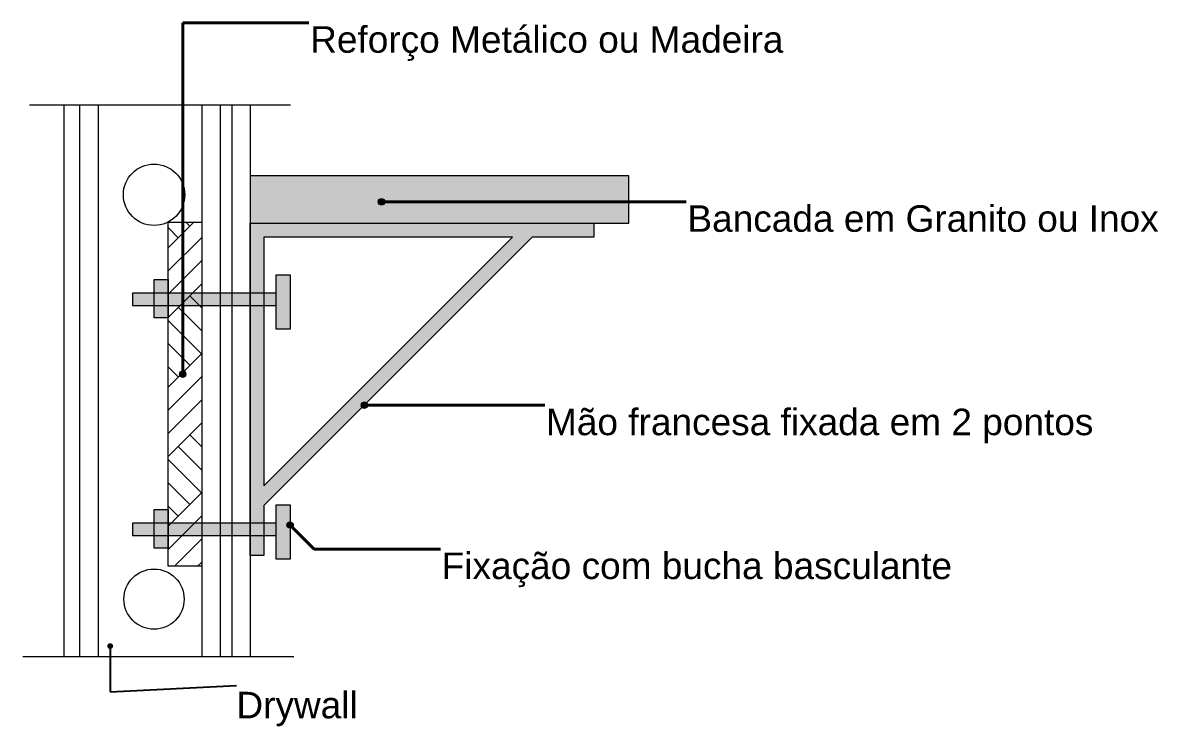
# Model space of a CAD drawing. Header units: metres. Extents: x -77 to 21.6, y -70.6 to -27.7.
# Drawn here: x -29.204 to -27.404, y -70.595 to -69.48 of the extents above; entities that cross this region are included whole.
import ezdxf

# ---------------------------------------------------------------- set-up
doc = ezdxf.new("R2010")
doc.units = ezdxf.units.M
doc.header["$MEASUREMENT"] = 0
doc.linetypes.add('broken', pattern=[2.46944, 1.41111, -1.05833])
for name, color, linetype, lineweight in [('0_Caneta_No__1', 7, 'Continuous', 35), ('0_Caneta_No__241', 7, 'Continuous', 13), ('0_Caneta_No__5', 7, 'Continuous', 20)]:
    doc.layers.add(name, color=color, linetype=linetype, lineweight=lineweight)
for name, color, linetype, lineweight, true_color in [('0_Caneta_No__32', 7, 'Continuous', 0, 0xea6855), ('0_Caneta_No__95', 7, 'Continuous', 0, 0xaeaeae), ('0_Caneta_No__96', 7, 'Continuous', 0, 0xb6b6b6), ('0_Caneta_No__97', 7, 'Continuous', 5, 0x6b6b6b)]:
    doc.layers.add(name, color=color, linetype=linetype, lineweight=lineweight, true_color=true_color)
doc.styles.add('GENERATED_STYLE_1', font='arial.ttf')
doc.dimstyles.new('GENERATED_STYLE__2', dxfattribs={"dimtxt": 0.18, "dimasz": 0.01824, "dimexe": 0.18, "dimexo": 0.0625, "dimgap": 0, "dimtad": 0, "dimtih": 1, "dimtoh": 1, "dimdec": 4, "dimzin": 0, "dimdsep": 46, "dimcen": 0.09, "dimadec": 0, "dimazin": 0, "dimtfac": 1, "dimtdec": 4, "dimtmove": 0, "dimatfit": 3, "dimldrblk": 'ARROWHEAD_11', "dimfxl": 0, "dimtolj": 1, "dimtzin": 0, "dimarcsym": 0})

# ---------------------------------------------------------------- blocks, each defined once
blk = doc.blocks.new('Label_177_4', base_point=(-28.7802, -70.2757))
at = {"linetype": 'Continuous', "lineweight": 0, "true_color": 0x000000}
blk.add_hatch(color=18, dxfattribs=at).paths.add_polyline_path([(-28.7852, -70.2757), (-28.7849, -70.2777), (-28.7838, -70.2793), (-28.7822, -70.2804), (-28.7802, -70.2807), (-28.7783, -70.2804), (-28.7767, -70.2793), (-28.7756, -70.2777), (-28.7752, -70.2757), (-28.7756, -70.2738), (-28.7767, -70.2722), (-28.7783, -70.2711), (-28.7802, -70.2707), (-28.7822, -70.2711), (-28.7838, -70.2722), (-28.7849, -70.2738)])
at = {"layer": '0_Caneta_No__1', "color": 7, "linetype": 'broken', "lineweight": 40}
for p, q in [((-28.7767, -70.2793), (-28.742, -70.314)), ((-28.742, -70.314), (-28.542, -70.314))]:
    blk.add_line(p, q, dxfattribs=at)
at = {"layer": '0_Caneta_No__5', "color": 7, "linetype": 'Continuous', "lineweight": 20}
blk.add_circle((-28.7802, -70.2757), 0.005, dxfattribs=at)
at = {"layer": '0_Caneta_No__241', "color": 7, "lineweight": 13, "insert": (-28.54, -70.3195), "char_height": 0.042, "attachment_point": 1, "style": 'GENERATED_STYLE_1'}
blk.add_mtext('\\A1;{\\pql;\\pt0,241;\\fArial|b0|i0|c0|p0;\\W1.000000;Fixação com bucha basculante\\fArial|b0|i0|c0|p0;\\W1.000000;\\A1{\\H.66x;\\S^  ;}\\fArial|b0|i0|c0|p0;\\W1.000000;\\fArial|b0|i0|c0|p0;\\W1.000000;\\A1{\\H.66x;\\S^  ;}\\fArial|b0|i0|c0|p0;\\W1.000000;\\fArial|b0|i0|c0|p0;\\W1.000000;\\fArial|b0|i0|c0|p0;\\W1.000000;\\fArial|b0|i0|c0|p0;\\W1.000000;\\fArial|b0|i0|c0|p0;\\W1.000000;\\fArial|b0|i0|c0|p0;\\W1.000000;\\fArial|b0|i0|c0|p0;\\W1.000000;\\A1{\\H.66x;\\S^  ;}\\fArial|b0|i0|c0|p0;\\W1.000000;\\fArial|b0|i0|c0|p0;\\W1.000000;\\A1{\\H.66x;\\S^  ;}\\fArial|b0|i0|c0|p0;\\W1.000000;\\fArial|b0|i0|c0|p0;\\W1.000000;\\fArial|b0|i0|c0|p0;\\W1.000000;\\fArial|b0|i0|c0|p0;\\W1.000000;\\fArial|b0|i0|c0|p0;\\W1.000000;\\fArial|b0|i0|c0|p0;\\W1.000000;\\fArial|b0|i0|c0|p0;\\W1.000000;\\A1{\\H.66x;\\S^  ;}\\fArial|b0|i0|c0|p0;\\W1.000000;\\fArial|b0|i0|c0|p0;\\W1.000000;\\A1{\\H.66x;\\S^  ;}\\fArial|b0|i0|c0|p0;\\W1.000000;\\fArial|b0|i0|c0|p0;\\W1.000000;\\fArial|b0|i0|c0|p0;\\W1.000000;\\fArial|b0|i0|c0|p0;\\W1.000000;\\fArial|b0|i0|c0|p0;\\W1.000000;\\fArial|b0|i0|c0|p0;\\W1.000000;\\fArial|b0|i0|c0|p0;\\W1.000000;\\A1{\\H.66x;\\S^  ;}\\fArial|b0|i0|c0|p0;\\W1.000000;\\fArial|b0|i0|c0|p0;\\W1.000000;\\A1{\\H.66x;\\S^  ;}\\fArial|b0|i0|c0|p0;\\W1.000000;\\fArial|b0|i0|c0|p0;\\W1.000000;\\fArial|b0|i0|c0|p0;\\W1.000000;\\fArial|b0|i0|c0|p0;\\W1.000000;\\fArial|b0|i0|c0|p0;\\W1.000000;\\fArial|b0|i0|c0|p0;\\W1.000000;\\fArial|b0|i0|c0|p0;\\W1.000000;\\A1{\\H.66x;\\S^  ;}\\fArial|b0|i0|c0|p0;\\W1.000000;\\fArial|b0|i0|c0|p0;\\W1.000000;\\A1{\\H.66x;\\S^  ;}\\fArial|b0|i0|c0|p0;\\W1.000000;\\fArial|b0|i0|c0|p0;\\W1.000000;\\fArial|b0|i0|c0|p0;\\W1.000000;\\fArial|b0|i0|c0|p0;\\W1.000000;\\fArial|b0|i0|c0|p0;\\W1.000000;\\fArial|b0|i0|c0|p0;\\W1.000000;\\fArial|b0|i0|c0|p0;\\W1.000000;\\A1{\\H.66x;\\S^  ;}\\fArial|b0|i0|c0|p0;\\W1.000000;}', dxfattribs=at)
blk = doc.blocks.new('Label_178_4', base_point=(-28.6627, -70.086))
at = {"linetype": 'Continuous', "lineweight": 0, "true_color": 0x000000}
blk.add_hatch(color=18, dxfattribs=at).paths.add_polyline_path([(-28.6677, -70.086), (-28.6673, -70.0879), (-28.6662, -70.0895), (-28.6646, -70.0906), (-28.6627, -70.091), (-28.6608, -70.0906), (-28.6591, -70.0895), (-28.6581, -70.0879), (-28.6577, -70.086), (-28.6581, -70.0841), (-28.6591, -70.0824), (-28.6608, -70.0814), (-28.6627, -70.081), (-28.6646, -70.0814), (-28.6662, -70.0824), (-28.6673, -70.0841)])
at = {"layer": '0_Caneta_No__1', "color": 7, "linetype": 'broken', "lineweight": 40}
for p, q in [((-28.6577, -70.086), (-28.5767, -70.086)), ((-28.5767, -70.086), (-28.3767, -70.086))]:
    blk.add_line(p, q, dxfattribs=at)
at = {"layer": '0_Caneta_No__5', "color": 7, "linetype": 'Continuous', "lineweight": 20}
blk.add_circle((-28.6627, -70.086), 0.005, dxfattribs=at)
at = {"layer": '0_Caneta_No__241', "color": 7, "lineweight": 13, "insert": (-28.3747, -70.0915), "char_height": 0.042, "attachment_point": 1, "style": 'GENERATED_STYLE_1'}
blk.add_mtext('\\A1;{\\pql;\\pt0,241;\\fArial|b0|i0|c0|p0;\\W1.000000;Mão francesa fixada em 2 pontos\\fArial|b0|i0|c0|p0;\\W1.000000;\\A1{\\H.66x;\\S^  ;}\\fArial|b0|i0|c0|p0;\\W1.000000;\\fArial|b0|i0|c0|p0;\\W1.000000;\\A1{\\H.66x;\\S^  ;}\\fArial|b0|i0|c0|p0;\\W1.000000;\\fArial|b0|i0|c0|p0;\\W1.000000;\\fArial|b0|i0|c0|p0;\\W1.000000;\\fArial|b0|i0|c0|p0;\\W1.000000;\\fArial|b0|i0|c0|p0;\\W1.000000;\\fArial|b0|i0|c0|p0;\\W1.000000;\\fArial|b0|i0|c0|p0;\\W1.000000;\\A1{\\H.66x;\\S^  ;}\\fArial|b0|i0|c0|p0;\\W1.000000;\\fArial|b0|i0|c0|p0;\\W1.000000;\\A1{\\H.66x;\\S^  ;}\\fArial|b0|i0|c0|p0;\\W1.000000;\\fArial|b0|i0|c0|p0;\\W1.000000;\\fArial|b0|i0|c0|p0;\\W1.000000;\\fArial|b0|i0|c0|p0;\\W1.000000;\\fArial|b0|i0|c0|p0;\\W1.000000;\\fArial|b0|i0|c0|p0;\\W1.000000;\\fArial|b0|i0|c0|p0;\\W1.000000;\\A1{\\H.66x;\\S^  ;}\\fArial|b0|i0|c0|p0;\\W1.000000;\\fArial|b0|i0|c0|p0;\\W1.000000;\\A1{\\H.66x;\\S^  ;}\\fArial|b0|i0|c0|p0;\\W1.000000;\\fArial|b0|i0|c0|p0;\\W1.000000;\\fArial|b0|i0|c0|p0;\\W1.000000;\\fArial|b0|i0|c0|p0;\\W1.000000;\\fArial|b0|i0|c0|p0;\\W1.000000;\\fArial|b0|i0|c0|p0;\\W1.000000;\\fArial|b0|i0|c0|p0;\\W1.000000;\\A1{\\H.66x;\\S^  ;}\\fArial|b0|i0|c0|p0;\\W1.000000;\\fArial|b0|i0|c0|p0;\\W1.000000;\\A1{\\H.66x;\\S^  ;}\\fArial|b0|i0|c0|p0;\\W1.000000;\\fArial|b0|i0|c0|p0;\\W1.000000;\\fArial|b0|i0|c0|p0;\\W1.000000;\\fArial|b0|i0|c0|p0;\\W1.000000;\\fArial|b0|i0|c0|p0;\\W1.000000;\\fArial|b0|i0|c0|p0;\\W1.000000;\\fArial|b0|i0|c0|p0;\\W1.000000;\\A1{\\H.66x;\\S^  ;}\\fArial|b0|i0|c0|p0;\\W1.000000;\\fArial|b0|i0|c0|p0;\\W1.000000;\\A1{\\H.66x;\\S^  ;}\\fArial|b0|i0|c0|p0;\\W1.000000;\\fArial|b0|i0|c0|p0;\\W1.000000;\\fArial|b0|i0|c0|p0;\\W1.000000;\\fArial|b0|i0|c0|p0;\\W1.000000;\\fArial|b0|i0|c0|p0;\\W1.000000;\\fArial|b0|i0|c0|p0;\\W1.000000;\\fArial|b0|i0|c0|p0;\\W1.000000;\\A1{\\H.66x;\\S^  ;}\\fArial|b0|i0|c0|p0;\\W1.000000;}', dxfattribs=at)
blk = doc.blocks.new('Label_179_4', base_point=(-28.6354, -69.7637))
at = {"linetype": 'Continuous', "lineweight": 0, "true_color": 0x000000}
blk.add_hatch(color=18, dxfattribs=at).paths.add_polyline_path([(-28.6404, -69.7637), (-28.6401, -69.7656), (-28.639, -69.7672), (-28.6373, -69.7683), (-28.6354, -69.7687), (-28.6335, -69.7683), (-28.6319, -69.7672), (-28.6308, -69.7656), (-28.6304, -69.7637), (-28.6308, -69.7618), (-28.6319, -69.7602), (-28.6335, -69.7591), (-28.6354, -69.7587), (-28.6373, -69.7591), (-28.639, -69.7602), (-28.6401, -69.7618)])
at = {"layer": '0_Caneta_No__1', "color": 7, "linetype": 'broken', "lineweight": 40}
for p, q in [((-28.6304, -69.7637), (-28.3526, -69.7637)), ((-28.3526, -69.7637), (-28.1526, -69.7637))]:
    blk.add_line(p, q, dxfattribs=at)
at = {"layer": '0_Caneta_No__5', "color": 7, "linetype": 'Continuous', "lineweight": 20}
blk.add_circle((-28.6354, -69.7637), 0.005, dxfattribs=at)
at = {"layer": '0_Caneta_No__241', "color": 7, "lineweight": 13, "insert": (-28.1506, -69.7692), "char_height": 0.042, "attachment_point": 1, "style": 'GENERATED_STYLE_1'}
blk.add_mtext('\\A1;{\\pql;\\pt0,241;\\fArial|b0|i0|c0|p0;\\W1.000000;Bancada em Granito ou Inox\\fArial|b0|i0|c0|p0;\\W1.000000;\\A1{\\H.66x;\\S^  ;}\\fArial|b0|i0|c0|p0;\\W1.000000;\\fArial|b0|i0|c0|p0;\\W1.000000;\\A1{\\H.66x;\\S^  ;}\\fArial|b0|i0|c0|p0;\\W1.000000;\\fArial|b0|i0|c0|p0;\\W1.000000;\\fArial|b0|i0|c0|p0;\\W1.000000;\\fArial|b0|i0|c0|p0;\\W1.000000;\\fArial|b0|i0|c0|p0;\\W1.000000;\\fArial|b0|i0|c0|p0;\\W1.000000;\\fArial|b0|i0|c0|p0;\\W1.000000;\\A1{\\H.66x;\\S^  ;}\\fArial|b0|i0|c0|p0;\\W1.000000;\\fArial|b0|i0|c0|p0;\\W1.000000;\\A1{\\H.66x;\\S^  ;}\\fArial|b0|i0|c0|p0;\\W1.000000;\\fArial|b0|i0|c0|p0;\\W1.000000;\\fArial|b0|i0|c0|p0;\\W1.000000;\\fArial|b0|i0|c0|p0;\\W1.000000;\\fArial|b0|i0|c0|p0;\\W1.000000;\\fArial|b0|i0|c0|p0;\\W1.000000;\\fArial|b0|i0|c0|p0;\\W1.000000;\\A1{\\H.66x;\\S^  ;}\\fArial|b0|i0|c0|p0;\\W1.000000;\\fArial|b0|i0|c0|p0;\\W1.000000;\\A1{\\H.66x;\\S^  ;}\\fArial|b0|i0|c0|p0;\\W1.000000;\\fArial|b0|i0|c0|p0;\\W1.000000;\\fArial|b0|i0|c0|p0;\\W1.000000;\\fArial|b0|i0|c0|p0;\\W1.000000;\\fArial|b0|i0|c0|p0;\\W1.000000;\\fArial|b0|i0|c0|p0;\\W1.000000;\\fArial|b0|i0|c0|p0;\\W1.000000;\\A1{\\H.66x;\\S^  ;}\\fArial|b0|i0|c0|p0;\\W1.000000;\\fArial|b0|i0|c0|p0;\\W1.000000;\\A1{\\H.66x;\\S^  ;}\\fArial|b0|i0|c0|p0;\\W1.000000;\\fArial|b0|i0|c0|p0;\\W1.000000;\\fArial|b0|i0|c0|p0;\\W1.000000;\\fArial|b0|i0|c0|p0;\\W1.000000;\\fArial|b0|i0|c0|p0;\\W1.000000;\\fArial|b0|i0|c0|p0;\\W1.000000;\\fArial|b0|i0|c0|p0;\\W1.000000;\\A1{\\H.66x;\\S^  ;}\\fArial|b0|i0|c0|p0;\\W1.000000;\\fArial|b0|i0|c0|p0;\\W1.000000;\\A1{\\H.66x;\\S^  ;}\\fArial|b0|i0|c0|p0;\\W1.000000;\\fArial|b0|i0|c0|p0;\\W1.000000;\\fArial|b0|i0|c0|p0;\\W1.000000;\\fArial|b0|i0|c0|p0;\\W1.000000;\\fArial|b0|i0|c0|p0;\\W1.000000;\\fArial|b0|i0|c0|p0;\\W1.000000;\\fArial|b0|i0|c0|p0;\\W1.000000;\\A1{\\H.66x;\\S^  ;}\\fArial|b0|i0|c0|p0;\\W1.000000;}', dxfattribs=at)
blk = doc.blocks.new('Label_180_4', base_point=(-28.9504, -70.0369))
at = {"linetype": 'Continuous', "lineweight": 0, "true_color": 0x000000}
blk.add_hatch(color=18, dxfattribs=at).paths.add_polyline_path([(-28.9554, -70.0369), (-28.955, -70.0389), (-28.954, -70.0405), (-28.9523, -70.0416), (-28.9504, -70.0419), (-28.9485, -70.0416), (-28.9469, -70.0405), (-28.9458, -70.0389), (-28.9454, -70.0369), (-28.9458, -70.035), (-28.9469, -70.0334), (-28.9485, -70.0323), (-28.9504, -70.0319), (-28.9523, -70.0323), (-28.954, -70.0334), (-28.955, -70.035)])
at = {"layer": '0_Caneta_No__1', "color": 7, "linetype": 'broken', "lineweight": 40}
for p, q in [((-28.9504, -70.0319), (-28.9504, -69.4799)), ((-28.9504, -69.4799), (-28.7504, -69.4799))]:
    blk.add_line(p, q, dxfattribs=at)
at = {"layer": '0_Caneta_No__5', "color": 7, "linetype": 'Continuous', "lineweight": 20}
blk.add_circle((-28.9504, -70.0369), 0.005, dxfattribs=at)
at = {"layer": '0_Caneta_No__241', "color": 7, "lineweight": 13, "insert": (-28.7484, -69.4854), "char_height": 0.042, "attachment_point": 1, "style": 'GENERATED_STYLE_1'}
blk.add_mtext('\\A1;{\\pql;\\pt0,241;\\fArial|b0|i0|c0|p0;\\W1.000000;Reforço Metálico ou Madeira\\fArial|b0|i0|c0|p0;\\W1.000000;\\A1{\\H.66x;\\S^  ;}\\fArial|b0|i0|c0|p0;\\W1.000000;\\fArial|b0|i0|c0|p0;\\W1.000000;\\A1{\\H.66x;\\S^  ;}\\fArial|b0|i0|c0|p0;\\W1.000000;\\fArial|b0|i0|c0|p0;\\W1.000000;\\fArial|b0|i0|c0|p0;\\W1.000000;\\fArial|b0|i0|c0|p0;\\W1.000000;\\fArial|b0|i0|c0|p0;\\W1.000000;\\fArial|b0|i0|c0|p0;\\W1.000000;\\fArial|b0|i0|c0|p0;\\W1.000000;\\A1{\\H.66x;\\S^  ;}\\fArial|b0|i0|c0|p0;\\W1.000000;\\fArial|b0|i0|c0|p0;\\W1.000000;\\A1{\\H.66x;\\S^  ;}\\fArial|b0|i0|c0|p0;\\W1.000000;\\fArial|b0|i0|c0|p0;\\W1.000000;\\fArial|b0|i0|c0|p0;\\W1.000000;\\fArial|b0|i0|c0|p0;\\W1.000000;\\fArial|b0|i0|c0|p0;\\W1.000000;\\fArial|b0|i0|c0|p0;\\W1.000000;\\fArial|b0|i0|c0|p0;\\W1.000000;\\A1{\\H.66x;\\S^  ;}\\fArial|b0|i0|c0|p0;\\W1.000000;\\fArial|b0|i0|c0|p0;\\W1.000000;\\A1{\\H.66x;\\S^  ;}\\fArial|b0|i0|c0|p0;\\W1.000000;\\fArial|b0|i0|c0|p0;\\W1.000000;\\fArial|b0|i0|c0|p0;\\W1.000000;\\fArial|b0|i0|c0|p0;\\W1.000000;\\fArial|b0|i0|c0|p0;\\W1.000000;\\fArial|b0|i0|c0|p0;\\W1.000000;\\fArial|b0|i0|c0|p0;\\W1.000000;\\A1{\\H.66x;\\S^  ;}\\fArial|b0|i0|c0|p0;\\W1.000000;\\fArial|b0|i0|c0|p0;\\W1.000000;\\A1{\\H.66x;\\S^  ;}\\fArial|b0|i0|c0|p0;\\W1.000000;\\fArial|b0|i0|c0|p0;\\W1.000000;\\fArial|b0|i0|c0|p0;\\W1.000000;\\fArial|b0|i0|c0|p0;\\W1.000000;\\fArial|b0|i0|c0|p0;\\W1.000000;\\fArial|b0|i0|c0|p0;\\W1.000000;\\fArial|b0|i0|c0|p0;\\W1.000000;\\A1{\\H.66x;\\S^  ;}\\fArial|b0|i0|c0|p0;\\W1.000000;\\fArial|b0|i0|c0|p0;\\W1.000000;\\A1{\\H.66x;\\S^  ;}\\fArial|b0|i0|c0|p0;\\W1.000000;\\fArial|b0|i0|c0|p0;\\W1.000000;\\fArial|b0|i0|c0|p0;\\W1.000000;\\fArial|b0|i0|c0|p0;\\W1.000000;\\fArial|b0|i0|c0|p0;\\W1.000000;\\fArial|b0|i0|c0|p0;\\W1.000000;\\fArial|b0|i0|c0|p0;\\W1.000000;\\A1{\\H.66x;\\S^  ;}\\fArial|b0|i0|c0|p0;\\W1.000000;}', dxfattribs=at)
blk = doc.blocks.new('ARROWHEAD_11')
at = {"color": 0, "linetype": 'Continuous', "lineweight": 0}
blk.add_line((0, 0), (-1, 0), dxfattribs=at)
at = {"color": 0, "linetype": 'Continuous', "lineweight": 0, "const_width": 0.25, "flags": 128}
blk.add_lwpolyline([(-0.125, 0, 1), (0.125, 0, 1)], format="xyb", close=True, dxfattribs=at)

msp = doc.modelspace()

# ---------------------------------------------------------------- hatches: boundary and pattern name
at = {"layer": '0_Caneta_No__32', "linetype": 'Continuous', "lineweight": 0, "true_color": 0xea6855}
h = msp.add_hatch(dxfattribs=at)
h.set_pattern_fill('earth_0004', color=13, style=0, pattern_type=2)
h.set_pattern_definition([(45, (-28.73698, -69.930945), (-0.055154, 0.055154), []), (45, (-28.75537, -69.91256), (-0.11031, 0.11031), []), (45, (-28.77375, -69.89418), (-0.11031, 0.11031), []), (135, (-28.792137, -69.87579), (0.0183848, 0.0183848), [0.078, -0.078])])
h.paths.add_polyline_path([(-28.9735, -69.7958), (-28.9202, -69.7958), (-28.9202, -70.3413), (-28.9735, -70.3413)])
at = {"layer": '0_Caneta_No__95', "linetype": 'Continuous', "lineweight": 0, "true_color": 0xaeaeae}
h = msp.add_hatch(dxfattribs=at)
h.set_pattern_fill('cut_stone_0004', color=253, style=0, pattern_type=2)
h.set_pattern_definition([(45, (-28.736983, -69.910945), (-0.00636396, 0.00636396), [0, -0.006, 0, -0.009]), (110, (-28.716983, -69.910945), (0.00845723, 0.00307818), [0, -0.0044, 0, -0.0076])])
h.paths.add_polyline_path([(-28.8433, -69.7977), (-28.2433, -69.7977), (-28.2433, -69.7226), (-28.8433, -69.7226)])
at = {"layer": '0_Caneta_No__95', "linetype": 'Continuous', "lineweight": 0, "true_color": 0x797979}
h = msp.add_hatch(color=8, dxfattribs=at)
h.paths.add_polyline_path([(-28.8433, -69.8198), (-28.8433, -69.7977), (-28.2989, -69.7977), (-28.2989, -69.8198), (-28.3965, -69.8198), (-28.8219, -70.2451), (-28.8219, -70.3243), (-28.8433, -70.3243)])
h.paths.add_polyline_path([(-28.8219, -69.8198), (-28.8219, -70.2138), (-28.4278, -69.8198)], flags=0)
at = {"layer": '0_Caneta_No__97', "linetype": 'Continuous', "lineweight": 13, "true_color": 0x6b6b6b}
for points in [[(-28.9956, -69.8866), (-28.9735, -69.8866), (-28.9735, -69.9478), (-28.9956, -69.9478)], [(-28.8023, -69.8795), (-28.7802, -69.8795), (-28.7802, -69.9656), (-28.8023, -69.9656)], [(-29.0299, -69.9281), (-28.8023, -69.9281), (-28.8023, -69.9082), (-29.0299, -69.9082)], [(-28.9956, -70.2512), (-28.9735, -70.2512), (-28.9735, -70.3124), (-28.9956, -70.3124)], [(-28.8023, -70.244), (-28.7802, -70.244), (-28.7802, -70.3302), (-28.8023, -70.3302)], [(-29.0299, -70.2927), (-28.8023, -70.2927), (-28.8023, -70.2728), (-29.0299, -70.2728)]]:
    msp.add_hatch(color=251, dxfattribs=at).paths.add_polyline_path(points)

# ---------------------------------------------------------------- linework, layer by layer
at = {"layer": '0_Caneta_No__5', "color": 7, "linetype": 'Continuous', "lineweight": 20, "flags": 128}
for points in [[(-28.8433, -69.7977), (-28.2433, -69.7977), (-28.2433, -69.7226), (-28.8433, -69.7226)], [(-28.9735, -69.7958), (-28.9202, -69.7958), (-28.9202, -70.3413), (-28.9735, -70.3413)], [(-28.8433, -69.8198), (-28.8433, -69.7977), (-28.2989, -69.7977), (-28.2989, -69.8198), (-28.3965, -69.8198), (-28.8219, -70.2451), (-28.8219, -70.3243), (-28.8433, -70.3243)], [(-28.8219, -69.8198), (-28.8219, -70.2138), (-28.4278, -69.8198)], [(-28.9956, -69.8866), (-28.9735, -69.8866), (-28.9735, -69.9478), (-28.9956, -69.9478)], [(-28.8023, -69.8795), (-28.7802, -69.8795), (-28.7802, -69.9656), (-28.8023, -69.9656)], [(-29.0299, -69.9281), (-28.8023, -69.9281), (-28.8023, -69.9082), (-29.0299, -69.9082)], [(-28.9956, -70.2512), (-28.9735, -70.2512), (-28.9735, -70.3124), (-28.9956, -70.3124)], [(-28.8023, -70.244), (-28.7802, -70.244), (-28.7802, -70.3302), (-28.8023, -70.3302)], [(-29.0299, -70.2927), (-28.8023, -70.2927), (-28.8023, -70.2728), (-29.0299, -70.2728)]]:
    msp.add_lwpolyline(points, close=True, dxfattribs=at)
at = {"layer": '0_Caneta_No__96', "color": 253, "linetype": 'Continuous', "lineweight": 0, "true_color": 0xb6b6b6}
for p, q in [((-29.1933, -69.6098), (-28.7797, -69.6098)), ((-29.1386, -69.6098), (-29.1386, -70.4841)), ((-29.1138, -69.6098), (-29.1138, -70.4841)), ((-29.0846, -69.6098), (-29.0846, -70.4841)), ((-28.9202, -69.6098), (-28.9202, -70.4841)), ((-28.891, -69.6098), (-28.891, -70.4841)), ((-28.8725, -69.6098), (-28.8725, -70.4841)), ((-28.8433, -69.6098), (-28.8433, -70.4841)), ((-28.7744, -70.4848), (-29.2039, -70.4848))]:
    msp.add_line(p, q, dxfattribs=at)
for centre, radius in [((-28.9958, -69.7525), 0.0486), ((-28.9958, -70.3933), 0.0477)]:
    msp.add_circle(centre, radius, dxfattribs=at)

# ---------------------------------------------------------------- block references
at = {"color": 7, "linetype": 'broken', "lineweight": 40}
for name, p in [('Label_180_4', (-28.9504, -70.0369)), ('Label_179_4', (-28.6354, -69.7637)), ('Label_178_4', (-28.6627, -70.086)), ('Label_177_4', (-28.7802, -70.2757))]:
    msp.add_blockref(name, p, dxfattribs=at)

# ---------------------------------------------------------------- texts
at = {"layer": '0_Caneta_No__241', "color": 7, "linetype": 'Continuous', "lineweight": 13, "insert": (-28.8653, -70.5402), "char_height": 0.042, "attachment_point": 1, "style": 'GENERATED_STYLE_1'}
msp.add_mtext('\\A1;{\\pql;\\fArial|b0|i0|c0|p0;\\W1.000000;Drywall}', dxfattribs=at)

# ---------------------------------------------------------------- leaders
at = {"layer": '0_Caneta_No__1', "color": 7, "linetype": 'broken', "lineweight": 40, "annotation_type": 0, "has_hookline": 1, "hookline_direction": 0, "text_width": 0.1835}
msp.add_leader([(-29.0653, -70.4678), (-29.0653, -70.5402), (-28.8653, -70.53)], dimstyle='GENERATED_STYLE__2', dxfattribs=at)

doc.saveas('drawing.dxf')
